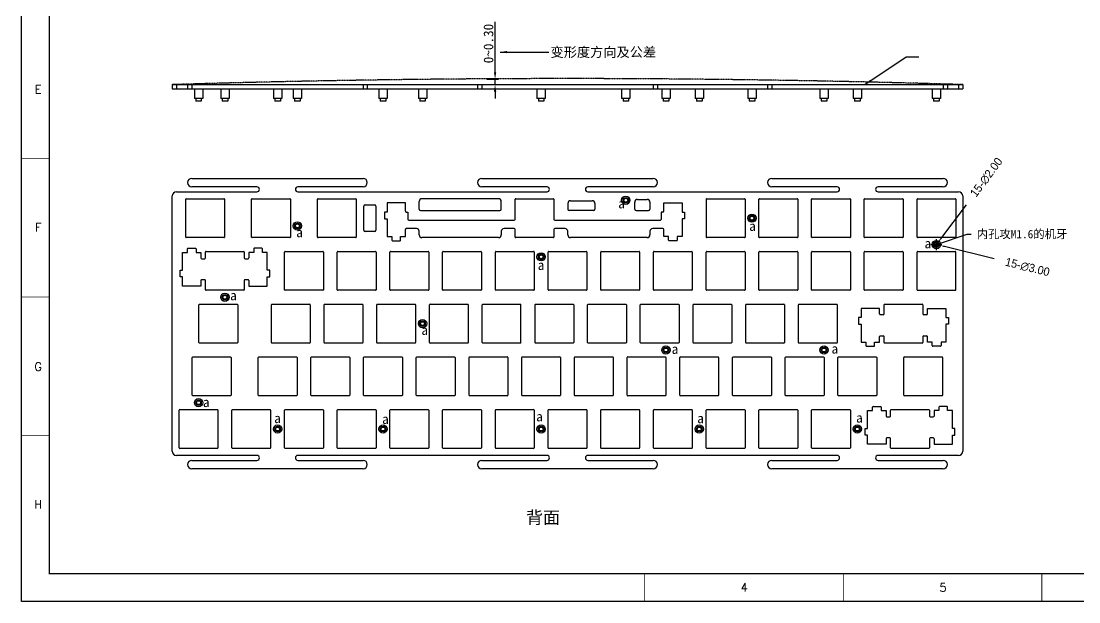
# Model space of a CAD drawing. Header units: millimetres. Extents: x -704 to 518, y -158 to 262.
# Drawn here: x -76.7 to 305.6, y -157.9 to 51.9 of the extents above; entities that cross this region are included whole.
import ezdxf
from ezdxf.enums import TextEntityAlignment as Align

# ---------------------------------------------------------------- set-up
doc = ezdxf.new("R2010")
doc.units = ezdxf.units.MM
doc.linetypes.add('DOT', pattern=[0.2, 0.1, -0.1])
for name, color, linetype in [('0 @ 1', 7, 'Continuous'), ('02___PRT_ALL_AXES', 7, 'Continuous'), ('KeepOutLayer', 6, 'Continuous')]:
    doc.layers.add(name, color=color, linetype=linetype)
doc.styles.add('POSITION', font='romanc.shx', dxfattribs={"height": 3})
doc.styles.get("Standard").update_dxf_attribs({"font": ''})
doc.styles.add('说明', font='', dxfattribs={"height": 3})
doc.styles.get('Standard').set_extended_font_data('SimSun')
doc.styles.get('说明').set_extended_font_data('SimSun')
doc.dimstyles.new('jw-1', dxfattribs={"dimtxt": 3.5, "dimasz": 2.5, "dimexe": 1.25, "dimexo": 0.625, "dimtad": 1, "dimzin": 1, "dimtxsty": 'Standard', "dimcen": 2.5, "dimclrd": 3, "dimclre": 3, "dimclrt": 3, "dimadec": 1, "dimazin": 0, "dimtfac": 1, "dimtmove": 0, "dimatfit": 3, "dimfxl": 0, "dimarcsym": 0})
doc.dimstyles.get("Standard").update_dxf_attribs({"dimtxt": 3, "dimasz": 1.5, "dimexe": 1.25, "dimexo": 0.65, "dimgap": 2, "dimtad": 0, "dimzin": 0, "dimdsep": 46, "dimtxsty": 'Standard', "dimcen": 2, "dimclrd": 3, "dimclre": 3, "dimclrt": 3, "dimazin": 0, "dimtfac": 1, "dimtofl": 0, "dimtmove": 0, "dimatfit": 3, "dimfxl": 0, "dimtolj": 1, "dimtzin": 0, "dimarcsym": 0})

# ---------------------------------------------------------------- blocks, each defined once
blk = doc.blocks.new('*D78')
at = {"color": 3, "lineweight": -2, "transparency": 16777216}
for p, q in [((252.08, -28.85), (256.08, -28.85)), ((254.08, -30.85), (254.08, -26.85)), ((274.99, -34.04), (257, -29.57))]:
    blk.add_line(p, q, dxfattribs=at)
at = {"color": 3, "transparency": 16777216}
blk.add_solid([(257.06, -29.33), (256.94, -29.81), (255.54, -29.21)], dxfattribs=at)
at = {"layer": 'Defpoints', "color": 0, "transparency": 16777216}
for p in [(252.63, -28.48), (255.54, -29.21)]:
    blk.add_point(p, dxfattribs=at)
at = {"color": 3, "transparency": 16777216, "insert": (286.99, -37.02), "char_height": 3, "attachment_point": 5, "rotation": 346.0544}
blk.add_mtext('\\A1;{\\fGulim|b0|i0|c134|p0;15-\\fGulim|b0|i0|c129|p0;∅3.00}', dxfattribs=at)
blk = doc.blocks.new('*D79')
at = {"color": 3, "lineweight": -2, "transparency": 16777216}
for p, q in [((264.8, -14.48), (255.58, -26.84)), ((252.08, -28.85), (256.08, -28.85)), ((254.08, -30.85), (254.08, -26.85))]:
    blk.add_line(p, q, dxfattribs=at)
at = {"color": 3, "transparency": 16777216}
blk.add_solid([(255.38, -26.69), (255.78, -26.99), (254.68, -28.04)], dxfattribs=at)
at = {"layer": 'Defpoints', "color": 0, "transparency": 16777216}
for p in [(253.49, -29.65), (254.68, -28.04)]:
    blk.add_point(p, dxfattribs=at)
at = {"color": 3, "transparency": 16777216, "insert": (272.18, -4.57), "char_height": 3, "attachment_point": 5, "rotation": 53.2906}
blk.add_mtext('\\A1;{\\fGulim|b0|i0|c134|p0;15-\\fGulim|b0|i0|c129|p0;∅2.00}', dxfattribs=at)
blk = doc.blocks.new('*D98')
at = {"color": 3, "lineweight": -2, "transparency": 16777216}
for p, q in [((94.56, 33.38), (94.56, 51.66)), ((91.54, 30.88), (95.81, 30.88)), ((94.56, 28.94), (94.56, 30.88)), ((91.62, 28.94), (95.81, 28.94)), ((94.56, 26.44), (94.56, 23.94))]:
    blk.add_line(p, q, dxfattribs=at)
at = {"color": 3, "transparency": 16777216}
for points in [[(94.15, 33.38), (94.98, 33.38), (94.56, 30.88)], [(94.15, 26.44), (94.98, 26.44), (94.56, 28.94)]]:
    blk.add_solid(points, dxfattribs=at)
at = {"layer": 'Defpoints', "color": 0, "transparency": 16777216}
for p in [(90.92, 30.88), (94.56, 30.88), (91, 28.94)]:
    blk.add_point(p, dxfattribs=at)
at = {"color": 3, "transparency": 16777216, "insert": (92.19, 43.77), "char_height": 3.5, "attachment_point": 5, "rotation": 90}
blk.add_mtext('0~0.30', dxfattribs=at)

msp = doc.modelspace()

# ---------------------------------------------------------------- linework, layer by layer
for p, q in [((-76.586, -157.795), (-76.586, 262.205)), ((517.414, -157.795), (-76.586, -157.795))]:
    msp.add_line(p, q)
at = {"color": 6}
msp.add_line((243.129, 38.997), (247.672, 38.997), dxfattribs=at)
at = {"color": 7, "linetype": 'Continuous'}
for p, q in [((-22.13, 28.937), (-22.13, 27.437)), ((-22.13, 28.937), (263.6, 28.937)), ((-22.13, 27.437), (263.6, 27.437)), ((-20.63, 28.937), (-20.63, 27.437)), ((-16.615, 28.937), (-16.615, 27.437)), ((-15.09, 28.937), (-15.09, 27.437)), ((46.86, 28.937), (46.86, 27.437)), ((48.385, 28.937), (48.385, 27.437)), ((88.235, 28.937), (88.235, 27.437)), ((89.76, 28.937), (89.76, 27.437)), ((151.71, 28.937), (151.71, 27.437)), ((153.235, 28.937), (153.235, 27.437)), ((193.085, 28.937), (193.085, 27.437)), ((194.61, 28.937), (194.61, 27.437)), ((256.56, 28.937), (256.56, 27.437)), ((258.085, 28.937), (258.085, 27.437)), ((262.1, 28.937), (262.1, 27.437)), ((263.6, 28.937), (263.6, 27.437)), ((-13.615, 23.937), (-13.615, 22.937)), ((-11.615, 23.937), (-11.615, 22.937)), ((-4.09, 23.937), (-4.09, 22.937)), ((-2.09, 23.937), (-2.09, 22.937)), ((14.96, 23.937), (14.96, 22.937)), ((16.96, 23.937), (16.96, 22.937)), ((22.104, 23.937), (22.104, 22.937)), ((24.104, 23.937), (24.104, 22.937)), ((53.06, 23.937), (53.06, 22.937)), ((55.06, 23.937), (55.06, 22.937)), ((67.347, 23.937), (67.347, 22.937)), ((69.347, 23.937), (69.347, 22.937)), ((110.21, 23.937), (110.21, 22.937)), ((112.21, 23.937), (112.21, 22.937)), ((140.812, 23.937), (140.812, 22.937)), ((142.812, 23.937), (142.812, 22.937)), ((155.31, 23.937), (155.31, 22.937)), ((157.31, 23.937), (157.31, 22.937)), ((167.36, 23.937), (167.36, 22.937)), ((169.36, 23.937), (169.36, 22.937)), ((186.41, 23.937), (186.41, 22.937)), ((188.41, 23.937), (188.41, 22.937)), ((212.46, 23.937), (212.46, 22.937)), ((214.46, 23.937), (214.46, 22.937)), ((224.51, 23.937), (224.51, 22.937)), ((226.51, 23.937), (226.51, 22.937)), ((253.085, 23.937), (253.085, 22.937)), ((255.085, 23.937), (255.085, 22.937)), ((-11.615, 22.937), (-13.615, 22.937)), ((-2.09, 22.937), (-4.09, 22.937)), ((16.96, 22.937), (14.96, 22.937)), ((24.104, 22.937), (22.104, 22.937)), ((55.06, 22.937), (53.06, 22.937)), ((69.347, 22.937), (67.347, 22.937)), ((112.21, 22.937), (110.21, 22.937)), ((142.812, 22.937), (140.812, 22.937)), ((157.31, 22.937), (155.31, 22.937)), ((169.36, 22.937), (167.36, 22.937)), ((188.41, 22.937), (186.41, 22.937)), ((214.46, 22.937), (212.46, 22.937)), ((226.51, 22.937), (224.51, 22.937)), ((255.085, 22.937), (253.085, 22.937)), ((-17.249, -26.135), (-17.249, -12.505)), ((-17.049, -12.305), (-3.419, -12.305)), ((-3.219, -12.505), (-3.219, -26.135)), ((6.564, -26.135), (6.564, -12.505)), ((6.764, -12.305), (20.394, -12.305)), ((20.594, -12.505), (20.594, -26.135)), ((30.376, -26.135), (30.376, -12.505)), ((30.576, -12.305), (44.206, -12.305)), ((44.406, -12.505), (44.406, -26.135)), ((47.151, -23.62), (47.151, -15.02)), ((47.651, -14.52), (50.951, -14.52)), ((51.451, -15.02), (51.451, -23.62)), ((55.504, -13.815), (55.504, -17.15)), ((62.154, -13.815), (55.504, -13.815)), ((62.154, -16.85), (62.154, -13.815)), ((67.13, -16.066), (67.13, -13.305)), ((95.814, -12.305), (68.13, -12.305)), ((96.814, -16.066), (96.814, -13.305)), ((101.814, -19.773), (101.814, -12.505)), ((102.014, -12.305), (115.644, -12.305)), ((115.844, -12.505), (115.844, -19.773)), ((120.844, -14.02), (120.844, -16.066)), ((121.844, -13.02), (129.654, -13.02)), ((130.654, -14.02), (130.654, -16.066)), ((145.028, -16.066), (145.028, -13.52)), ((146.028, -12.52), (149.528, -12.52)), ((150.528, -13.52), (150.528, -16.066)), ((155.504, -16.85), (155.504, -13.815)), ((155.504, -13.815), (162.154, -13.815)), ((162.154, -13.815), (162.154, -17.15)), ((170.87, -12.505), (170.87, -26.135)), ((171.07, -12.305), (184.7, -12.305)), ((184.9, -12.505), (184.9, -26.135)), ((189.92, -26.135), (189.92, -12.505)), ((190.12, -12.305), (203.75, -12.305)), ((203.95, -12.505), (203.95, -26.135)), ((208.97, -26.135), (208.97, -12.505)), ((209.17, -12.305), (222.8, -12.305)), ((223, -12.505), (223, -26.135)), ((228.02, -26.135), (228.02, -12.505)), ((228.22, -12.305), (241.85, -12.305)), ((242.05, -12.505), (242.05, -26.135)), ((247.07, -26.135), (247.07, -12.505)), ((247.27, -12.305), (260.9, -12.305)), ((261.1, -12.505), (261.1, -26.135)), ((54.604, -17.15), (54.604, -19.57)), ((55.504, -17.15), (54.604, -17.15)), ((63.054, -17.15), (63.054, -19.766)), ((67.63, -16.566), (96.314, -16.566)), ((155.204, -17.15), (154.604, -17.15)), ((154.604, -17.15), (154.604, -19.766)), ((162.154, -17.15), (163.054, -17.15)), ((163.054, -17.15), (163.054, -19.57)), ((54.604, -19.57), (55.504, -19.57)), ((55.504, -19.57), (55.504, -25.995)), ((63.354, -20.066), (101.521, -20.066)), ((116.137, -20.066), (154.304, -20.066)), ((162.154, -19.57), (162.154, -25.995)), ((163.054, -19.57), (162.154, -19.57)), ((-3.419, -26.335), (-17.049, -26.335)), ((20.394, -26.335), (6.764, -26.335)), ((44.206, -26.335), (30.576, -26.335)), ((50.951, -24.12), (47.651, -24.12)), ((55.504, -25.995), (57.254, -25.995)), ((57.254, -25.995), (57.254, -27.27)), ((60.404, -27.27), (60.404, -25.995)), ((60.404, -25.995), (62.154, -25.995)), ((62.154, -25.995), (62.154, -23.375)), ((66.13, -23.075), (62.454, -23.075)), ((67.13, -25.335), (67.13, -24.075)), ((95.814, -26.335), (68.13, -26.335)), ((96.814, -24.075), (96.814, -25.335)), ((101.521, -23.075), (97.814, -23.075)), ((101.814, -26.135), (101.814, -23.368)), ((115.644, -26.335), (102.014, -26.335)), ((115.844, -23.368), (115.844, -26.135)), ((119.844, -23.075), (116.137, -23.075)), ((120.844, -25.335), (120.844, -24.075)), ((149.528, -26.335), (121.844, -26.335)), ((150.528, -24.075), (150.528, -25.335)), ((155.204, -23.075), (151.528, -23.075)), ((155.504, -25.995), (155.504, -23.375)), ((157.254, -25.995), (155.504, -25.995)), ((157.254, -27.27), (157.254, -25.995)), ((160.404, -25.995), (160.404, -27.27)), ((162.154, -25.995), (160.404, -25.995)), ((184.7, -26.335), (171.07, -26.335)), ((203.75, -26.335), (190.12, -26.335)), ((222.8, -26.335), (209.17, -26.335)), ((241.85, -26.335), (228.22, -26.335)), ((260.9, -26.335), (247.27, -26.335)), ((-16.665, -31.695), (-16.665, -30.42)), ((-16.465, -30.22), (-13.715, -30.22)), ((-13.515, -30.42), (-13.515, -31.695)), ((7.335, -30.42), (7.335, -31.695)), ((10.285, -30.22), (7.535, -30.22)), ((10.485, -31.695), (10.485, -30.42)), ((57.454, -27.47), (60.204, -27.47)), ((160.204, -27.47), (157.454, -27.47)), ((-18.415, -38.12), (-18.415, -31.695)), ((-18.415, -31.695), (-16.665, -31.695)), ((-13.515, -31.695), (-11.765, -31.695)), ((-11.765, -31.695), (-11.765, -33.666)), ((-11.465, -33.966), (-10.405, -33.966)), ((-10.105, -33.666), (-10.105, -31.555)), ((-9.905, -31.355), (3.725, -31.355)), ((3.925, -31.555), (3.925, -33.666)), ((4.225, -33.966), (5.285, -33.966)), ((5.585, -31.695), (5.585, -33.666)), ((7.335, -31.695), (5.585, -31.695)), ((12.235, -31.695), (10.485, -31.695)), ((12.235, -38.12), (12.235, -31.695)), ((18.47, -45.185), (18.47, -31.555)), ((18.67, -31.355), (32.3, -31.355)), ((32.5, -31.555), (32.5, -45.185)), ((37.52, -45.185), (37.52, -31.555)), ((37.72, -31.355), (51.35, -31.355)), ((51.55, -31.555), (51.55, -45.185)), ((56.57, -45.185), (56.57, -31.555)), ((56.77, -31.355), (70.4, -31.355)), ((70.6, -31.555), (70.6, -45.185)), ((75.62, -45.185), (75.62, -31.555)), ((75.82, -31.355), (89.45, -31.355)), ((89.65, -31.555), (89.65, -45.185)), ((94.67, -45.185), (94.67, -31.555)), ((94.87, -31.355), (108.5, -31.355)), ((108.7, -31.555), (108.7, -45.185)), ((113.72, -45.185), (113.72, -31.555)), ((113.92, -31.355), (127.55, -31.355)), ((127.75, -31.555), (127.75, -45.185)), ((132.77, -45.185), (132.77, -31.555)), ((132.97, -31.355), (146.6, -31.355)), ((146.8, -31.555), (146.8, -45.185)), ((151.82, -45.185), (151.82, -31.555)), ((152.02, -31.355), (165.65, -31.355)), ((165.85, -31.555), (165.85, -45.185)), ((170.87, -45.185), (170.87, -31.555)), ((171.07, -31.355), (184.7, -31.355)), ((184.9, -31.555), (184.9, -45.185)), ((189.92, -45.185), (189.92, -31.555)), ((190.12, -31.355), (203.75, -31.355)), ((203.95, -31.555), (203.95, -45.185)), ((208.97, -45.185), (208.97, -31.555)), ((209.17, -31.355), (222.8, -31.355)), ((223, -31.555), (223, -45.185)), ((228.02, -45.185), (228.02, -31.555)), ((228.22, -31.355), (241.85, -31.355)), ((242.05, -31.555), (242.05, -45.185)), ((247.07, -45.185), (247.07, -31.555)), ((247.27, -31.355), (260.9, -31.355)), ((261.1, -45.385), (261.1, -31.555)), ((-19.315, -40.54), (-19.315, -38.12)), ((-19.315, -38.12), (-18.415, -38.12)), ((13.135, -38.12), (12.235, -38.12)), ((13.135, -40.54), (13.135, -38.12)), ((-18.415, -40.54), (-19.315, -40.54)), ((-18.415, -43.875), (-18.415, -40.54)), ((-11.765, -41.855), (-11.765, -43.875)), ((-10.405, -41.555), (-11.465, -41.555)), ((-10.105, -45.185), (-10.105, -41.855)), ((3.925, -41.855), (3.925, -45.185)), ((5.285, -41.555), (4.225, -41.555)), ((5.585, -41.855), (5.585, -43.875)), ((12.235, -43.875), (12.235, -40.54)), ((12.235, -40.54), (13.135, -40.54)), ((-11.765, -43.875), (-18.415, -43.875)), ((3.725, -45.385), (-9.905, -45.385)), ((5.585, -43.875), (12.235, -43.875)), ((32.3, -45.385), (18.67, -45.385)), ((51.35, -45.385), (37.72, -45.385)), ((70.4, -45.385), (56.77, -45.385)), ((89.45, -45.385), (75.82, -45.385)), ((108.5, -45.385), (94.87, -45.385)), ((127.55, -45.385), (113.92, -45.385)), ((146.6, -45.385), (132.97, -45.385)), ((165.65, -45.385), (152.02, -45.385)), ((184.7, -45.385), (171.07, -45.385)), ((203.75, -45.385), (190.12, -45.385)), ((222.8, -45.385), (209.17, -45.385)), ((241.85, -45.385), (228.22, -45.385)), ((247.27, -45.385), (261.1, -45.385)), ((-12.486, -64.235), (-12.486, -50.605)), ((-12.286, -50.405), (1.344, -50.405)), ((1.544, -50.605), (1.544, -64.235)), ((13.704, -64.235), (13.704, -50.605)), ((13.904, -50.405), (27.534, -50.405)), ((27.734, -50.605), (27.734, -64.235)), ((32.754, -64.235), (32.754, -50.605)), ((32.954, -50.405), (46.584, -50.405)), ((46.784, -50.605), (46.784, -64.235)), ((51.804, -64.235), (51.804, -50.605)), ((52.004, -50.405), (65.634, -50.405)), ((65.834, -50.605), (65.834, -64.235)), ((70.854, -64.235), (70.854, -50.605)), ((71.054, -50.405), (84.684, -50.405)), ((84.884, -50.605), (84.884, -64.235)), ((89.904, -64.235), (89.904, -50.605)), ((90.104, -50.405), (103.734, -50.405)), ((103.934, -64.235), (103.934, -50.605)), ((108.954, -50.605), (108.954, -64.235)), ((109.154, -50.405), (122.784, -50.405)), ((122.984, -50.605), (122.984, -64.235)), ((128.004, -64.235), (128.004, -50.605)), ((128.204, -50.405), (141.834, -50.405)), ((142.034, -50.605), (142.034, -64.235)), ((147.054, -64.235), (147.054, -50.605)), ((147.254, -50.405), (160.884, -50.405)), ((161.084, -50.605), (161.084, -64.235)), ((166.104, -64.235), (166.104, -50.605)), ((166.304, -50.405), (179.934, -50.405)), ((180.134, -50.605), (180.134, -64.235)), ((185.154, -64.235), (185.154, -50.605)), ((185.354, -50.405), (198.984, -50.405)), ((199.184, -50.605), (199.184, -64.235)), ((204.204, -64.235), (204.204, -50.605)), ((204.404, -50.405), (218.034, -50.405)), ((218.234, -50.605), (218.234, -64.235)), ((226.85, -51.915), (226.85, -55.25)), ((233.5, -51.915), (226.85, -51.915)), ((233.5, -53.936), (233.5, -51.915)), ((235.16, -53.936), (235.16, -50.605)), ((235.36, -50.405), (248.99, -50.405)), ((249.19, -50.605), (249.19, -53.936)), ((250.85, -53.936), (250.85, -51.915)), ((250.85, -51.915), (257.5, -51.915)), ((257.5, -51.915), (257.5, -55.25)), ((225.95, -55.25), (225.95, -57.67)), ((226.85, -55.25), (225.95, -55.25)), ((234.86, -54.236), (233.8, -54.236)), ((250.55, -54.236), (249.49, -54.236)), ((257.5, -55.25), (258.4, -55.25)), ((258.4, -55.25), (258.4, -57.67)), ((225.95, -57.67), (226.85, -57.67)), ((226.85, -57.67), (226.85, -64.095)), ((257.5, -57.67), (257.5, -64.095)), ((258.4, -57.67), (257.5, -57.67)), ((1.344, -64.435), (-12.286, -64.435)), ((27.534, -64.435), (13.904, -64.435)), ((46.584, -64.435), (32.954, -64.435)), ((65.634, -64.435), (52.004, -64.435)), ((84.684, -64.435), (71.054, -64.435)), ((103.734, -64.435), (90.104, -64.435)), ((122.784, -64.435), (109.154, -64.435)), ((141.834, -64.435), (128.204, -64.435)), ((160.884, -64.435), (147.254, -64.435)), ((179.934, -64.435), (166.304, -64.435)), ((198.984, -64.435), (185.354, -64.435)), ((218.034, -64.435), (204.404, -64.435)), ((226.85, -64.095), (228.6, -64.095)), ((228.6, -64.095), (228.6, -65.37)), ((231.75, -65.37), (231.75, -64.095)), ((231.75, -64.095), (233.5, -64.095)), ((233.5, -64.095), (233.5, -62.125)), ((233.8, -61.825), (234.86, -61.825)), ((235.16, -64.235), (235.16, -62.125)), ((248.99, -64.435), (235.36, -64.435)), ((249.19, -62.125), (249.19, -64.235)), ((249.49, -61.825), (250.55, -61.825)), ((250.85, -64.095), (250.85, -62.125)), ((252.6, -64.095), (250.85, -64.095)), ((252.6, -65.37), (252.6, -64.095)), ((255.75, -64.095), (255.75, -65.37)), ((257.5, -64.095), (255.75, -64.095)), ((228.8, -65.57), (231.55, -65.57)), ((255.55, -65.57), (252.8, -65.57)), ((-14.867, -83.285), (-14.867, -69.655)), ((-14.667, -69.455), (-1.037, -69.455)), ((-0.837, -69.655), (-0.837, -83.285)), ((8.945, -83.285), (8.945, -69.655)), ((9.145, -69.455), (22.775, -69.455)), ((22.975, -69.655), (22.975, -83.285)), ((27.995, -83.285), (27.995, -69.655)), ((28.195, -69.455), (41.825, -69.455)), ((42.025, -69.655), (42.025, -83.285)), ((47.045, -83.285), (47.045, -69.655)), ((47.245, -69.455), (60.875, -69.455)), ((61.075, -69.655), (61.075, -83.285)), ((66.095, -83.285), (66.095, -69.655)), ((66.295, -69.455), (79.925, -69.455)), ((80.125, -69.655), (80.125, -83.285)), ((85.145, -83.285), (85.145, -69.655)), ((85.345, -69.455), (98.975, -69.455)), ((99.175, -69.655), (99.175, -83.285)), ((104.195, -83.285), (104.195, -69.655)), ((104.395, -69.455), (118.025, -69.455)), ((118.225, -69.655), (118.225, -83.285)), ((123.245, -83.285), (123.245, -69.655)), ((123.445, -69.455), (137.075, -69.455)), ((137.275, -69.655), (137.275, -83.285)), ((142.295, -83.285), (142.295, -69.655)), ((142.495, -69.455), (156.125, -69.455)), ((156.325, -69.655), (156.325, -83.285)), ((161.345, -83.285), (161.345, -69.655)), ((161.545, -69.455), (175.175, -69.455)), ((175.375, -69.655), (175.375, -83.285)), ((180.395, -83.285), (180.395, -69.655)), ((180.595, -69.455), (194.225, -69.455)), ((194.425, -69.655), (194.425, -83.285)), ((199.445, -83.285), (199.445, -69.655)), ((199.645, -69.455), (213.275, -69.455)), ((213.475, -69.655), (213.475, -83.285)), ((218.495, -83.285), (218.495, -69.655)), ((218.695, -69.455), (232.325, -69.455)), ((232.525, -69.655), (232.525, -83.285)), ((242.308, -83.285), (242.308, -69.655)), ((242.508, -69.455), (256.138, -69.455)), ((256.338, -69.655), (256.338, -83.285)), ((-1.037, -83.485), (-14.667, -83.485)), ((22.775, -83.485), (9.145, -83.485)), ((41.825, -83.485), (28.195, -83.485)), ((60.875, -83.485), (47.245, -83.485)), ((79.925, -83.485), (66.295, -83.485)), ((98.975, -83.485), (85.345, -83.485)), ((118.025, -83.485), (104.395, -83.485)), ((137.075, -83.485), (123.445, -83.485)), ((156.125, -83.485), (142.495, -83.485)), ((175.175, -83.485), (161.545, -83.485)), ((194.225, -83.485), (180.595, -83.485)), ((213.275, -83.485), (199.645, -83.485)), ((232.325, -83.485), (218.695, -83.485)), ((256.138, -83.485), (242.508, -83.485)), ((230.985, -88.845), (230.985, -87.57)), ((231.185, -87.37), (233.935, -87.37)), ((234.135, -87.57), (234.135, -88.845)), ((254.985, -87.57), (254.985, -88.845)), ((257.935, -87.37), (255.185, -87.37)), ((258.135, -88.845), (258.135, -87.57)), ((-19.63, -102.335), (-19.63, -88.705)), ((-19.43, -88.505), (-5.8, -88.505)), ((-5.6, -88.705), (-5.6, -102.335)), ((-0.58, -102.335), (-0.58, -88.705)), ((-0.38, -88.505), (13.25, -88.505)), ((13.45, -88.705), (13.45, -102.335)), ((18.47, -102.335), (18.47, -88.705)), ((18.67, -88.505), (32.3, -88.505)), ((32.5, -88.705), (32.5, -102.335)), ((37.52, -102.335), (37.52, -88.705)), ((37.72, -88.505), (51.35, -88.505)), ((51.55, -88.705), (51.55, -102.335)), ((56.57, -102.335), (56.57, -88.705)), ((56.77, -88.505), (70.4, -88.505)), ((70.6, -88.705), (70.6, -102.335)), ((75.62, -102.335), (75.62, -88.705)), ((75.82, -88.505), (89.45, -88.505)), ((89.65, -88.705), (89.65, -102.335)), ((94.67, -102.335), (94.67, -88.705)), ((94.87, -88.505), (108.5, -88.505)), ((108.7, -88.705), (108.7, -102.335)), ((113.72, -102.335), (113.72, -88.705)), ((113.92, -88.505), (127.55, -88.505)), ((127.75, -88.705), (127.75, -102.335)), ((132.77, -102.335), (132.77, -88.705)), ((132.97, -88.505), (146.6, -88.505)), ((146.8, -88.705), (146.8, -102.335)), ((151.82, -102.335), (151.82, -88.705)), ((152.02, -88.505), (165.65, -88.505)), ((165.85, -88.705), (165.85, -102.335)), ((170.87, -102.335), (170.87, -88.705)), ((171.07, -88.505), (184.7, -88.505)), ((184.9, -88.705), (184.9, -102.335)), ((189.92, -102.335), (189.92, -88.705)), ((190.12, -88.505), (203.75, -88.505)), ((203.95, -88.705), (203.95, -102.335)), ((208.97, -102.335), (208.97, -88.705)), ((209.17, -88.505), (222.8, -88.505)), ((223, -88.705), (223, -102.335)), ((229.235, -95.27), (229.235, -88.845)), ((229.235, -88.845), (230.985, -88.845)), ((234.135, -88.845), (235.885, -88.845)), ((235.885, -88.845), (235.885, -90.816)), ((236.185, -91.116), (237.245, -91.116)), ((237.545, -90.816), (237.545, -88.705)), ((237.745, -88.505), (251.375, -88.505)), ((251.575, -88.705), (251.575, -90.816)), ((251.875, -91.116), (252.935, -91.116)), ((253.235, -88.845), (253.235, -90.816)), ((254.985, -88.845), (253.235, -88.845)), ((259.885, -88.845), (258.135, -88.845)), ((259.885, -95.27), (259.885, -88.845)), ((228.335, -97.69), (228.335, -95.27)), ((228.335, -95.27), (229.235, -95.27)), ((260.785, -95.27), (259.885, -95.27)), ((260.785, -97.69), (260.785, -95.27)), ((229.235, -97.69), (228.335, -97.69)), ((229.235, -101.025), (229.235, -97.69)), ((235.885, -99.005), (235.885, -101.025)), ((237.245, -98.705), (236.185, -98.705)), ((237.545, -102.335), (237.545, -99.005)), ((251.575, -99.005), (251.575, -102.335)), ((252.935, -98.705), (251.875, -98.705)), ((253.235, -99.005), (253.235, -101.025)), ((259.885, -101.025), (259.885, -97.69)), ((259.885, -97.69), (260.785, -97.69)), ((-5.8, -102.535), (-19.43, -102.535)), ((13.25, -102.535), (-0.38, -102.535)), ((32.3, -102.535), (18.67, -102.535)), ((51.35, -102.535), (37.72, -102.535)), ((70.4, -102.535), (56.77, -102.535)), ((89.45, -102.535), (75.82, -102.535)), ((108.5, -102.535), (94.87, -102.535)), ((127.55, -102.535), (113.92, -102.535)), ((146.6, -102.535), (132.97, -102.535)), ((165.65, -102.535), (152.02, -102.535)), ((184.7, -102.535), (171.07, -102.535)), ((203.75, -102.535), (190.12, -102.535)), ((222.8, -102.535), (209.17, -102.535)), ((235.885, -101.025), (229.235, -101.025)), ((251.375, -102.535), (237.745, -102.535)), ((253.235, -101.025), (259.885, -101.025))]:
    msp.add_line(p, q, dxfattribs=at)
at = {"color": 7}
for p, q in [((62.454, -17.15), (63.054, -17.15)), ((130.154, -16.566), (121.344, -16.566)), ((145.528, -16.566), (150.028, -16.566)), ((155.204, -17.15), (154.604, -17.15))]:
    msp.add_line(p, q, dxfattribs=at)
at = {"const_width": 0.5}
msp.add_lwpolyline([(-66.586, -147.795), (507.414, -147.795), (507.414, 252.205), (-66.586, 252.205)], close=True, dxfattribs=at)
at = {"const_width": 0.3}
for points in [[(-66.586, 2.205), (-76.586, 2.205)], [(-66.586, -47.795), (-76.586, -47.795)], [(-66.586, -97.795), (-76.586, -97.795)], [(148.664, -147.795), (148.664, -157.795)], [(220.414, -147.795), (220.414, -157.795)], [(292.164, -147.795), (292.164, -157.795)]]:
    msp.add_lwpolyline(points, dxfattribs=at)
at = {"color": 7, "linetype": 'Continuous'}
for centre, radius in [((141.812, -12.84), 1), ((141.812, -12.84), 0.85), ((141.812, -12.84), 0.7), ((187.41, -19.32), 1), ((187.41, -19.32), 0.85), ((187.41, -19.32), 0.7), ((23.104, -22.12), 1), ((23.104, -22.12), 0.85), ((23.104, -22.12), 0.7), ((254.085, -28.845), 1), ((254.085, -28.845), 0.85), ((254.085, -28.845), 0.7), ((111.21, -33.29), 1), ((111.21, -33.29), 0.85), ((111.21, -33.29), 0.7), ((-3.09, -47.895), 1), ((-3.09, -47.895), 0.85), ((-3.09, -47.895), 0.7), ((68.347, -57.42), 1), ((68.347, -57.42), 0.85), ((68.347, -57.42), 0.7), ((156.31, -66.945), 1), ((156.31, -66.945), 0.85), ((156.31, -66.945), 0.7), ((213.46, -66.945), 1), ((213.46, -66.945), 0.85), ((213.46, -66.945), 0.7), ((-12.615, -85.995), 1), ((-12.615, -85.995), 0.85), ((-12.615, -85.995), 0.7), ((15.96, -95.52), 1), ((15.96, -95.52), 0.85), ((15.96, -95.52), 0.7), ((54.06, -95.52), 1), ((54.06, -95.52), 0.85), ((54.06, -95.52), 0.7), ((111.21, -95.52), 1), ((111.21, -95.52), 0.85), ((111.21, -95.52), 0.7), ((168.36, -95.52), 1), ((168.36, -95.52), 0.85), ((168.36, -95.52), 0.7), ((225.51, -95.52), 1), ((225.51, -95.52), 0.85), ((225.51, -95.52), 0.7)]:
    msp.add_circle(centre, radius, dxfattribs=at)
at = {"color": 4, "linetype": 'DOT'}
msp.add_arc((120.735, -4675.928), 4707.034, 88.260727, 91.739273, dxfattribs=at)
at = {"color": 7, "linetype": 'Continuous'}
for centre, radius, start, end in [((-17.049, -12.505), 0.2, 90, 180), ((-3.419, -12.505), 0.2, 0, 90), ((6.764, -12.505), 0.2, 90, 180), ((20.394, -12.505), 0.2, 0, 90), ((30.576, -12.505), 0.2, 90, 180), ((44.206, -12.505), 0.2, 0, 90), ((47.651, -15.02), 0.5, 90, 180), ((50.951, -15.02), 0.5, 0, 90), ((68.13, -13.305), 1, 90, 180), ((95.814, -13.305), 1, 0, 90), ((102.014, -12.505), 0.2, 90, 180), ((115.644, -12.505), 0.2, 0, 90), ((121.844, -14.02), 1, 90, 180), ((129.654, -14.02), 1, 0, 90), ((146.028, -13.52), 1, 90, 180), ((149.528, -13.52), 1, 0, 90), ((171.07, -12.505), 0.2, 90, 180), ((184.7, -12.505), 0.2, 0, 90), ((190.12, -12.505), 0.2, 90, 180), ((203.75, -12.505), 0.2, 0, 90), ((209.17, -12.505), 0.2, 90, 180), ((222.8, -12.505), 0.2, 0, 90), ((228.22, -12.505), 0.2, 90, 180), ((241.85, -12.505), 0.2, 0, 90), ((247.27, -12.505), 0.2, 90, 180), ((260.9, -12.505), 0.2, 0, 90), ((62.454, -16.85), 0.3, 180, 270), ((67.63, -16.066), 0.5, 180, 270), ((96.314, -16.066), 0.5, 270, 0), ((155.204, -16.85), 0.3, 270, 0), ((155.204, -16.85), 0.3, 270, 0), ((63.354, -19.766), 0.3, 180, 270), ((101.521, -19.773), 0.293, 270, 0), ((116.137, -19.773), 0.293, 180, 270), ((154.304, -19.766), 0.3, 270, 0), ((-17.049, -26.135), 0.2, 180, 270), ((-3.419, -26.135), 0.2, 270, 0), ((6.764, -26.135), 0.2, 180, 270), ((20.394, -26.135), 0.2, 270, 0), ((30.576, -26.135), 0.2, 180, 270), ((44.206, -26.135), 0.2, 270, 0), ((47.651, -23.62), 0.5, 180, 270), ((50.951, -23.62), 0.5, 270, 0), ((62.454, -23.375), 0.3, 90, 180), ((66.13, -24.075), 1, 0, 90), ((68.13, -25.335), 1, 180, 270), ((95.814, -25.335), 1, 270, 0), ((97.814, -24.075), 1, 90, 180), ((101.521, -23.368), 0.293, 0, 90), ((102.014, -26.135), 0.2, 180, 270), ((115.644, -26.135), 0.2, 270, 0), ((116.137, -23.368), 0.293, 90, 180), ((119.844, -24.075), 1, 0, 90), ((121.844, -25.335), 1, 180, 270), ((149.528, -25.335), 1, 270, 0), ((151.528, -24.075), 1, 90, 180), ((155.204, -23.375), 0.3, 0, 90), ((171.07, -26.135), 0.2, 180, 270), ((184.7, -26.135), 0.2, 270, 0), ((190.12, -26.135), 0.2, 180, 270), ((203.75, -26.135), 0.2, 270, 0), ((209.17, -26.135), 0.2, 180, 270), ((222.8, -26.135), 0.2, 270, 0), ((228.22, -26.135), 0.2, 180, 270), ((241.85, -26.135), 0.2, 270, 0), ((247.27, -26.135), 0.2, 180, 270), ((260.9, -26.135), 0.2, 270, 0), ((-16.465, -30.42), 0.2, 90, 180), ((-13.715, -30.42), 0.2, 0, 90), ((7.535, -30.42), 0.2, 90, 180), ((10.285, -30.42), 0.2, 0, 90), ((57.454, -27.27), 0.2, 180, 270), ((60.204, -27.27), 0.2, 270, 0), ((157.454, -27.27), 0.2, 180, 270), ((160.204, -27.27), 0.2, 270, 0), ((-11.465, -33.666), 0.3, 180, 270), ((-10.405, -33.666), 0.3, 270, 360), ((-9.905, -31.555), 0.2, 90, 180), ((3.725, -31.555), 0.2, 0, 90), ((4.225, -33.666), 0.3, 180, 270), ((5.285, -33.666), 0.3, 270, 0), ((18.67, -31.555), 0.2, 90, 180), ((32.3, -31.555), 0.2, 0, 90), ((37.72, -31.555), 0.2, 90, 180), ((51.35, -31.555), 0.2, 0, 90), ((56.77, -31.555), 0.2, 90, 180), ((70.4, -31.555), 0.2, 0, 90), ((75.82, -31.555), 0.2, 90, 180), ((89.45, -31.555), 0.2, 0, 90), ((94.87, -31.555), 0.2, 90, 180), ((108.5, -31.555), 0.2, 0, 90), ((113.92, -31.555), 0.2, 90, 180), ((127.55, -31.555), 0.2, 0, 90), ((132.97, -31.555), 0.2, 90, 180), ((146.6, -31.555), 0.2, 0, 90), ((152.02, -31.555), 0.2, 90, 180), ((165.65, -31.555), 0.2, 0, 90), ((171.07, -31.555), 0.2, 90, 180), ((184.7, -31.555), 0.2, 0, 90), ((190.12, -31.555), 0.2, 90, 180), ((203.75, -31.555), 0.2, 0, 90), ((209.17, -31.555), 0.2, 90, 180), ((222.8, -31.555), 0.2, 0, 90), ((228.22, -31.555), 0.2, 90, 180), ((241.85, -31.555), 0.2, 0, 90), ((247.27, -31.555), 0.2, 90, 180), ((260.9, -31.555), 0.2, 0, 90), ((-11.465, -41.855), 0.3, 90, 180), ((-10.405, -41.855), 0.3, 0, 90), ((4.225, -41.855), 0.3, 90, 180), ((5.285, -41.855), 0.3, 0, 90), ((-9.905, -45.185), 0.2, 180, 270), ((3.725, -45.185), 0.2, 270, 0), ((18.67, -45.185), 0.2, 180, 270), ((32.3, -45.185), 0.2, 270, 0), ((37.72, -45.185), 0.2, 180, 270), ((51.35, -45.185), 0.2, 270, 0), ((56.77, -45.185), 0.2, 180, 270), ((70.4, -45.185), 0.2, 270, 0), ((75.82, -45.185), 0.2, 180, 270), ((89.45, -45.185), 0.2, 270, 0), ((94.87, -45.185), 0.2, 180, 270), ((108.5, -45.185), 0.2, 270, 0), ((113.92, -45.185), 0.2, 180, 270), ((127.55, -45.185), 0.2, 270, 0), ((132.97, -45.185), 0.2, 180, 270), ((146.6, -45.185), 0.2, 270, 0), ((152.02, -45.185), 0.2, 180, 270), ((165.65, -45.185), 0.2, 270, 0), ((171.07, -45.185), 0.2, 180, 270), ((184.7, -45.185), 0.2, 270, 0), ((190.12, -45.185), 0.2, 180, 270), ((203.75, -45.185), 0.2, 270, 0), ((209.17, -45.185), 0.2, 180, 270), ((222.8, -45.185), 0.2, 270, 0), ((228.22, -45.185), 0.2, 180, 270), ((241.85, -45.185), 0.2, 270, 0), ((247.27, -45.185), 0.2, 180, 270), ((-12.286, -50.605), 0.2, 90, 180), ((1.344, -50.605), 0.2, 0, 90), ((13.904, -50.605), 0.2, 90, 180), ((27.534, -50.605), 0.2, 0, 90), ((32.954, -50.605), 0.2, 90, 180), ((46.584, -50.605), 0.2, 0, 90), ((52.004, -50.605), 0.2, 90, 180), ((65.634, -50.605), 0.2, 0, 90), ((71.054, -50.605), 0.2, 90, 180), ((84.684, -50.605), 0.2, 0, 90), ((90.104, -50.605), 0.2, 90, 180), ((103.734, -50.605), 0.2, 0, 90), ((109.154, -50.605), 0.2, 90, 180), ((122.784, -50.605), 0.2, 0, 90), ((128.204, -50.605), 0.2, 90, 180), ((141.834, -50.605), 0.2, 0, 90), ((147.254, -50.605), 0.2, 90, 180), ((160.884, -50.605), 0.2, 0, 90), ((166.304, -50.605), 0.2, 90, 180), ((179.934, -50.605), 0.2, 0, 90), ((185.354, -50.605), 0.2, 90, 180), ((198.984, -50.605), 0.2, 0, 90), ((204.404, -50.605), 0.2, 90, 180), ((218.034, -50.605), 0.2, 0, 90), ((235.36, -50.605), 0.2, 90, 180), ((248.99, -50.605), 0.2, 0, 90), ((233.8, -53.936), 0.3, 180, 270), ((234.86, -53.936), 0.3, 270, 0), ((249.49, -53.936), 0.3, 180, 270), ((250.55, -53.936), 0.3, 270, 0), ((-12.286, -64.235), 0.2, 180, 270), ((1.344, -64.235), 0.2, 270, 0), ((13.904, -64.235), 0.2, 180, 270), ((27.534, -64.235), 0.2, 270, 0), ((32.954, -64.235), 0.2, 180, 270), ((46.584, -64.235), 0.2, 270, 0), ((52.004, -64.235), 0.2, 180, 270), ((65.634, -64.235), 0.2, 270, 0), ((71.054, -64.235), 0.2, 180, 270), ((84.684, -64.235), 0.2, 270, 0), ((90.104, -64.235), 0.2, 180, 270), ((103.734, -64.235), 0.2, 270, 0), ((109.154, -64.235), 0.2, 180, 270), ((122.784, -64.235), 0.2, 270, 0), ((128.204, -64.235), 0.2, 180, 270), ((141.834, -64.235), 0.2, 270, 0), ((147.254, -64.235), 0.2, 180, 270), ((160.884, -64.235), 0.2, 270, 0), ((166.304, -64.235), 0.2, 180, 270), ((179.934, -64.235), 0.2, 270, 0), ((185.354, -64.235), 0.2, 180, 270), ((198.984, -64.235), 0.2, 270, 0), ((204.404, -64.235), 0.2, 180, 270), ((218.034, -64.235), 0.2, 270, 0), ((233.8, -62.125), 0.3, 90, 180), ((234.86, -62.125), 0.3, 0, 90), ((235.36, -64.235), 0.2, 180, 270), ((248.99, -64.235), 0.2, 270, 0), ((249.49, -62.125), 0.3, 90, 180), ((250.55, -62.125), 0.3, 0, 90), ((228.8, -65.37), 0.2, 180, 270), ((231.55, -65.37), 0.2, 270, 0), ((252.8, -65.37), 0.2, 180, 270), ((255.55, -65.37), 0.2, 270, 0), ((-14.667, -69.655), 0.2, 90, 180), ((-1.037, -69.655), 0.2, 0, 90), ((9.145, -69.655), 0.2, 90, 180), ((22.775, -69.655), 0.2, 0, 90), ((28.195, -69.655), 0.2, 90, 180), ((41.825, -69.655), 0.2, 0, 90), ((47.245, -69.655), 0.2, 90, 180), ((60.875, -69.655), 0.2, 0, 90), ((66.295, -69.655), 0.2, 90, 180), ((79.925, -69.655), 0.2, 0, 90), ((85.345, -69.655), 0.2, 90, 180), ((98.975, -69.655), 0.2, 0, 90), ((104.395, -69.655), 0.2, 90, 180), ((118.025, -69.655), 0.2, 0, 90), ((123.445, -69.655), 0.2, 90, 180), ((137.075, -69.655), 0.2, 0, 90), ((142.495, -69.655), 0.2, 90, 180), ((156.125, -69.655), 0.2, 0, 90), ((161.545, -69.655), 0.2, 90, 180), ((175.175, -69.655), 0.2, 0, 90), ((180.595, -69.655), 0.2, 90, 180), ((194.225, -69.655), 0.2, 0, 90), ((199.645, -69.655), 0.2, 90, 180), ((213.275, -69.655), 0.2, 0, 90), ((218.695, -69.655), 0.2, 90, 180), ((232.325, -69.655), 0.2, 0, 90), ((242.508, -69.655), 0.2, 90, 180), ((256.138, -69.655), 0.2, 0, 90), ((-14.667, -83.285), 0.2, 180, 270), ((-1.037, -83.285), 0.2, 270, 0), ((9.145, -83.285), 0.2, 180, 270), ((22.775, -83.285), 0.2, 270, 0), ((28.195, -83.285), 0.2, 180, 270), ((41.825, -83.285), 0.2, 270, 0), ((47.245, -83.285), 0.2, 180, 270), ((60.875, -83.285), 0.2, 270, 0), ((66.295, -83.285), 0.2, 180, 270), ((79.925, -83.285), 0.2, 270, 0), ((85.345, -83.285), 0.2, 180, 270), ((98.975, -83.285), 0.2, 270, 0), ((104.395, -83.285), 0.2, 180, 270), ((118.025, -83.285), 0.2, 270, 0), ((123.445, -83.285), 0.2, 180, 270), ((137.075, -83.285), 0.2, 270, 0), ((142.495, -83.285), 0.2, 180, 270), ((156.125, -83.285), 0.2, 270, 0), ((161.545, -83.285), 0.2, 180, 270), ((175.175, -83.285), 0.2, 270, 0), ((180.595, -83.285), 0.2, 180, 270), ((194.225, -83.285), 0.2, 270, 0), ((199.645, -83.285), 0.2, 180, 270), ((213.275, -83.285), 0.2, 270, 0), ((218.695, -83.285), 0.2, 180, 270), ((232.325, -83.285), 0.2, 270, 0), ((242.508, -83.285), 0.2, 180, 270), ((256.138, -83.285), 0.2, 270, 0), ((231.185, -87.57), 0.2, 90, 180), ((233.935, -87.57), 0.2, 0, 90), ((255.185, -87.57), 0.2, 90, 180), ((257.935, -87.57), 0.2, 0, 90), ((-19.43, -88.705), 0.2, 90, 180), ((-5.8, -88.705), 0.2, 0, 90), ((-0.38, -88.705), 0.2, 90, 180), ((13.25, -88.705), 0.2, 0, 90), ((18.67, -88.705), 0.2, 90, 180), ((32.3, -88.705), 0.2, 0, 90), ((37.72, -88.705), 0.2, 90, 180), ((51.35, -88.705), 0.2, 0, 90), ((56.77, -88.705), 0.2, 90, 180), ((70.4, -88.705), 0.2, 0, 90), ((75.82, -88.705), 0.2, 90, 180), ((89.45, -88.705), 0.2, 0, 90), ((94.87, -88.705), 0.2, 90, 180), ((108.5, -88.705), 0.2, 0, 90), ((113.92, -88.705), 0.2, 90, 180), ((127.55, -88.705), 0.2, 0, 90), ((132.97, -88.705), 0.2, 90, 180), ((146.6, -88.705), 0.2, 0, 90), ((152.02, -88.705), 0.2, 90, 180), ((165.65, -88.705), 0.2, 0, 90), ((171.07, -88.705), 0.2, 90, 180), ((184.7, -88.705), 0.2, 0, 90), ((190.12, -88.705), 0.2, 90, 180), ((203.75, -88.705), 0.2, 0, 90), ((209.17, -88.705), 0.2, 90, 180), ((222.8, -88.705), 0.2, 0, 90), ((236.185, -90.816), 0.3, 180, 270), ((237.245, -90.816), 0.3, 270, 0), ((237.745, -88.705), 0.2, 90, 180), ((251.375, -88.705), 0.2, 0, 90), ((251.875, -90.816), 0.3, 180, 270), ((252.935, -90.816), 0.3, 270, 0), ((236.185, -99.005), 0.3, 90, 180), ((237.245, -99.005), 0.3, 0, 90), ((251.875, -99.005), 0.3, 90, 180), ((252.935, -99.005), 0.3, 0, 90), ((-19.43, -102.335), 0.2, 180, 270), ((-5.8, -102.335), 0.2, 270, 0), ((-0.38, -102.335), 0.2, 180, 270), ((13.25, -102.335), 0.2, 270, 0), ((18.67, -102.335), 0.2, 180, 270), ((32.3, -102.335), 0.2, 270, 0), ((37.72, -102.335), 0.2, 180, 270), ((51.35, -102.335), 0.2, 270, 0), ((56.77, -102.335), 0.2, 180, 270), ((70.4, -102.335), 0.2, 270, 0), ((75.82, -102.335), 0.2, 180, 270), ((89.45, -102.335), 0.2, 270, 0), ((94.87, -102.335), 0.2, 180, 270), ((108.5, -102.335), 0.2, 270, 0), ((113.92, -102.335), 0.2, 180, 270), ((127.55, -102.335), 0.2, 270, 0), ((132.97, -102.335), 0.2, 180, 270), ((146.6, -102.335), 0.2, 270, 0), ((152.02, -102.335), 0.2, 180, 270), ((165.65, -102.335), 0.2, 270, 0), ((171.07, -102.335), 0.2, 180, 270), ((184.7, -102.335), 0.2, 270, 0), ((190.12, -102.335), 0.2, 180, 270), ((203.75, -102.335), 0.2, 270, 0), ((209.17, -102.335), 0.2, 180, 270), ((222.8, -102.335), 0.2, 270, 0), ((237.745, -102.335), 0.2, 180, 270), ((251.375, -102.335), 0.2, 270, 0)]:
    msp.add_arc(centre, radius, start, end, dxfattribs=at)
at = {"color": 7}
for centre, start, end in [((121.344, -16.066), 180, 270), ((130.154, -16.066), 270, 0), ((145.528, -16.066), 180, 270), ((150.028, -16.066), 270, 0)]:
    msp.add_arc(centre, 0.5, start, end, dxfattribs=at)
at = {"layer": '02___PRT_ALL_AXES', "color": 7, "linetype": 'Continuous'}
for p, q in [((-14.115, 27.437), (-14.115, 23.937)), ((-11.115, 27.437), (-11.115, 23.937)), ((-4.59, 27.437), (-4.59, 23.937)), ((-1.59, 27.437), (-1.59, 23.937)), ((14.46, 27.437), (14.46, 23.937)), ((17.46, 27.437), (17.46, 23.937)), ((21.604, 27.437), (21.604, 23.937)), ((24.604, 27.437), (24.604, 23.937)), ((52.56, 27.437), (52.56, 23.937)), ((55.56, 27.437), (55.56, 23.937)), ((66.847, 27.437), (66.847, 23.937)), ((69.847, 27.437), (69.847, 23.937)), ((109.71, 27.437), (109.71, 23.937)), ((112.71, 27.437), (112.71, 23.937)), ((140.312, 27.437), (140.312, 23.937)), ((143.312, 27.437), (143.312, 23.937)), ((154.81, 27.437), (154.81, 23.937)), ((157.81, 27.437), (157.81, 23.937)), ((166.86, 27.437), (166.86, 23.937)), ((169.86, 27.437), (169.86, 23.937)), ((185.91, 27.437), (185.91, 23.937)), ((188.91, 27.437), (188.91, 23.937)), ((211.96, 27.437), (211.96, 23.937)), ((214.96, 27.437), (214.96, 23.937)), ((224.01, 27.437), (224.01, 23.937)), ((227.01, 27.437), (227.01, 23.937)), ((252.585, 27.437), (252.585, 23.937)), ((255.585, 27.437), (255.585, 23.937)), ((-11.115, 23.937), (-14.115, 23.937)), ((-1.59, 23.937), (-4.59, 23.937)), ((17.46, 23.937), (14.46, 23.937)), ((24.604, 23.937), (21.604, 23.937)), ((55.56, 23.937), (52.56, 23.937)), ((69.847, 23.937), (66.847, 23.937)), ((112.71, 23.937), (109.71, 23.937)), ((143.312, 23.937), (140.312, 23.937)), ((157.81, 23.937), (154.81, 23.937)), ((169.86, 23.937), (166.86, 23.937)), ((188.91, 23.937), (185.91, 23.937)), ((214.96, 23.937), (211.96, 23.937)), ((227.01, 23.937), (224.01, 23.937)), ((255.585, 23.937), (252.585, 23.937))]:
    msp.add_line(p, q, dxfattribs=at)
for centre in [(141.812, -12.84), (187.41, -19.32), (23.104, -22.12), (254.085, -28.845), (111.21, -33.29), (-3.09, -47.895), (68.347, -57.42), (156.31, -66.945), (213.46, -66.945), (-12.615, -85.995), (15.96, -95.52), (54.06, -95.52), (111.21, -95.52), (168.36, -95.52), (225.51, -95.52)]:
    msp.add_circle(centre, 1.5, dxfattribs=at)
at = {"layer": 'KeepOutLayer', "color": 2}
for p, q in [((-15.09, -4.955), (46.86, -4.955)), ((89.76, -4.955), (151.71, -4.955)), ((194.61, -4.955), (256.56, -4.955)), ((-22.13, -103.535), (-22.13, -11.305)), ((-20.63, -9.805), (8.485, -9.805)), ((8.485, -8.005), (-15.09, -8.005)), ((46.86, -8.005), (23.285, -8.005)), ((23.285, -9.805), (113.335, -9.805)), ((113.335, -8.005), (89.76, -8.005)), ((151.71, -8.005), (128.135, -8.005)), ((128.135, -9.805), (218.185, -9.805)), ((218.185, -8.005), (194.61, -8.005)), ((256.56, -8.005), (232.985, -8.005)), ((232.985, -9.805), (262.1, -9.805)), ((263.6, -11.305), (263.6, -103.535)), ((8.485, -105.035), (-20.63, -105.035)), ((-15.09, -106.835), (8.485, -106.835)), ((113.335, -105.035), (23.285, -105.035)), ((23.285, -106.835), (46.86, -106.835)), ((89.76, -106.835), (113.335, -106.835)), ((218.185, -105.035), (128.135, -105.035)), ((128.135, -106.835), (151.71, -106.835)), ((194.61, -106.835), (218.185, -106.835)), ((262.1, -105.035), (232.985, -105.035)), ((232.985, -106.835), (256.56, -106.835)), ((46.86, -109.885), (-15.09, -109.885)), ((151.71, -109.885), (89.76, -109.885)), ((256.56, -109.885), (194.61, -109.885))]:
    msp.add_line(p, q, dxfattribs=at)
for centre, radius, start, end in [((-15.09, -6.48), 1.525, 90, 270), ((46.86, -6.48), 1.525, 270, 90), ((89.76, -6.48), 1.525, 90, 270), ((151.71, -6.48), 1.525, 270, 90), ((194.61, -6.48), 1.525, 90, 270), ((256.56, -6.48), 1.525, 270, 90), ((-20.63, -11.305), 1.5, 90, 180), ((8.485, -8.905), 0.9, 270, 90), ((23.285, -8.905), 0.9, 90, 270), ((113.335, -8.905), 0.9, 270, 90), ((128.135, -8.905), 0.9, 90, 270), ((218.185, -8.905), 0.9, 270, 90), ((232.985, -8.905), 0.9, 90, 270), ((262.1, -11.305), 1.5, 0, 90), ((-20.63, -103.535), 1.5, 180, 270), ((-15.09, -108.36), 1.525, 90, 270), ((8.485, -105.935), 0.9, 270, 90), ((23.285, -105.935), 0.9, 90, 270), ((46.86, -108.36), 1.525, 270, 90), ((89.76, -108.36), 1.525, 90, 270), ((113.335, -105.935), 0.9, 270, 90), ((128.135, -105.935), 0.9, 90, 270), ((151.71, -108.36), 1.525, 270, 90), ((194.61, -108.36), 1.525, 90, 270), ((218.185, -105.935), 0.9, 270, 90), ((232.985, -105.935), 0.9, 90, 270), ((256.56, -108.36), 1.525, 270, 90), ((262.1, -103.535), 1.5, 270, 0)]:
    msp.add_arc(centre, radius, start, end, dxfattribs=at)

# ---------------------------------------------------------------- texts
at = {"style": 'POSITION'}
for s, p in [('E', (-70.586, 27.183)), ('F', (-70.586, -22.683)), ('G', (-70.586, -72.966)), ('H', (-70.586, -122.692)), ('4', (184.601, -152.75)), ('5', (256.464, -152.75))]:
    msp.add_text(s, height=3, dxfattribs=at).set_placement(p, align=Align.MIDDLE_CENTER)
at = {"color": 3, "attachment_point": 1}
for s, insert, char_height in [('{\\fSimSun|b0|i0|c134|p2;\\C6;变形度方向及公差}', (114.6, 42.433), 3.5), ('内孔攻M1.6的机牙', (268.671, -23.578), 3)]:
    msp.add_mtext(s, dxfattribs=dict(at, insert=insert, char_height=char_height))
at = {"char_height": 3.5, "attachment_point": 1}
for insert in [(139.081, -12.285), (186.425, -20.436), (22.706, -22.706), (249.797, -26.711), (109.983, -34.52), (-1.201, -45.469), (67.933, -57.988), (158.398, -64.849), (216.179, -64.747), (-11.033, -84.062), (14.737, -89.857), (53.755, -90.167), (109.435, -89.236), (167.654, -89.895), (225.065, -89.701)]:
    msp.add_mtext_dynamic_manual_height_columns('{\\fSimSun|b0|i0|c134|p2;\\C6;a}', width=3.5, gutter_width=1, heights=[0], dxfattribs=dict(at, insert=insert))
at = {"layer": '0 @ 1', "color": 1, "insert": (105.757, -125.229), "char_height": 4.5, "attachment_point": 1, "style": '说明'}
msp.add_mtext_dynamic_manual_height_columns('{\\C6;背面}', width=20.9537, gutter_width=22.5, heights=[0], dxfattribs=at)

# ---------------------------------------------------------------- dimensions: what is measured, and where the dimension line sits
dim = msp.add_linear_dim(base=(94.563, 30.883), p1=(90.997, 28.937), p2=(90.916, 30.883), angle=90, text='0~0.30', dimstyle='jw-1')
dim.commit()
dim.dimension.update_dxf_attribs({"geometry": '*D98', "text_midpoint": (92.188, 43.772)})
at = {"color": 7}
for p1, p2, picture, middle in [((253.487, -29.647), (254.683, -28.044), '*D79', (272.182, -4.574)), ((252.629, -28.484), (255.541, -29.207), '*D78', (286.986, -37.015))]:
    dim = msp.add_diameter_dim_2p(p1=p1, p2=p2, text='{\\fGulim|b0|i0|c134|p0;15-\\fGulim|b0|i0|c129|p0;<>}', dimstyle='Standard', dxfattribs=at)
    dim.commit()
    dim.dimension.update_dxf_attribs({"geometry": picture, "text_midpoint": middle, "dimtype": 163})

# ---------------------------------------------------------------- leaders
at = {"annotation_type": 0, "has_hookline": 1, "hookline_direction": 0, "text_width": 39.575}
msp.add_leader([(96.406, 40.683), (113.975, 40.683)], dimstyle='jw-1', override={"dimgap": 0.625, "dimtad": 0}, dxfattribs=at)
at = {"color": 6}
msp.add_leader([(228.242, 28.937), (243.129, 38.997)], dimstyle='jw-1', dxfattribs=at)
at = {"color": 7, "annotation_type": 0, "has_hookline": 1, "hookline_direction": 0, "text_width": 33.402}
msp.add_leader([(254.528, -28.728), (265.171, -25.078), (266.671, -25.078)], dimstyle='Standard', override={"dimgap": 2, "dimtad": 0}, dxfattribs=at)

doc.saveas('drawing.dxf')
